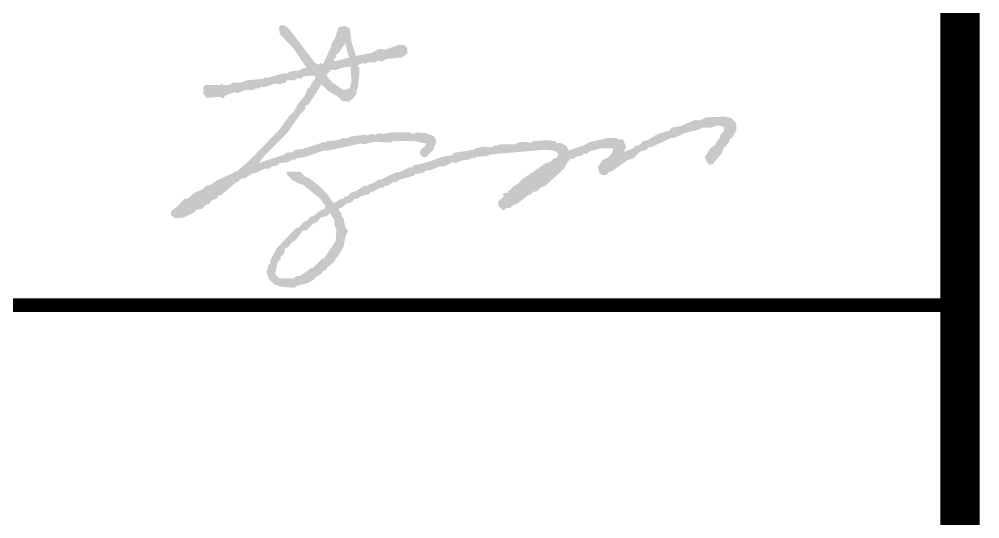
# Model space of a CAD drawing. Extents: x 3443499 to 7125205, y -1700016 to -264854.
# Drawn here: x 3563817 to 3566257, y -748012 to -746744 of the extents above; entities that cross this region are included whole.
import ezdxf

# ---------------------------------------------------------------- set-up
doc = ezdxf.new("R2010")
doc.units = 0
doc.header["$LTSCALE"] = 1000
doc.header["$MEASUREMENT"] = 0
doc.layers.get('0').update_dxf_attribs({"linetype": 'CONTINUOUS'})
doc.layers.add('图框', color=147, linetype='CONTINUOUS', lineweight=20)

# ---------------------------------------------------------------- blocks, each defined once
blk = doc.blocks.new('B2-2#-tq1')
at = {"linetype": 'Continuous'}
h = blk.add_hatch(color=0, dxfattribs=at)
h.dxf.hatch_style = 1
h.paths.add_polyline_path([(697154.9, 798372.7), (697154.9, 798378.7), (697160.9, 798384.7), (697158.9, 798388.7), (697166.9, 798394.7), (697182.9, 798418.7), (697192.9, 798382.7)], flags=16)
h.paths.add_polyline_path([(697136.9, 798334.7), (697136.9, 798340.7), (697146.9, 798350.7), (697156.9, 798350.7), (697182.9, 798358.7), (697196.9, 798358.7), (697198.9, 798320.7), (697194.9, 798306.7), (697190.9, 798302.7), (697178.9, 798300.7), (697150.9, 798318.7)], flags=16)
h.paths.add_polyline_path([(697004.9, 797832.7), (697010.9, 797862.7), (697018.9, 797870.7), (697018.9, 797878.7), (697026.9, 797882.7), (697030.9, 797898.7), (697036.9, 797900.7), (697048.9, 797914.7), (697056.9, 797918.7), (697074.9, 797942.7), (697084.9, 797944.7), (697100.9, 797960.7), (697112.9, 797966.7), (697120.9, 797976.7), (697136.9, 797980.7), (697142.9, 797986.7), (697146.9, 797986.7), (697148.9, 797978.7), (697154.9, 797972.7), (697156.9, 797954.7), (697160.9, 797946.7), (697158.9, 797916.7), (697128.9, 797872.7), (697124.9, 797872.7), (697100.9, 797848.7), (697096.9, 797848.7), (697068.9, 797828.7), (697060.9, 797828.7), (697052.9, 797822.7), (697014.9, 797822.7)], flags=16)
h.paths.add_polyline_path([(696984.9, 797842.7), (696982.9, 797840.7), (696988.9, 797820.7), (697002.9, 797806.7), (697022.9, 797800.7), (697054.9, 797798.7), (697058.9, 797802.7), (697088.9, 797810.7), (697102.9, 797818.7), (697108.9, 797826.7), (697118.9, 797830.7), (697128.9, 797842.7), (697132.9, 797840.7), (697134.9, 797846.7), (697156.9, 797866.7), (697156.9, 797870.7), (697164.9, 797878.7), (697178.9, 797902.7), (697184.9, 797932.7), (697190.9, 797942.7), (697182.9, 797952.7), (697178.9, 797974.7), (697174.9, 797978.7), (697172.9, 797988.7), (697166.9, 797994.7), (697166.9, 798000.7), (697172.9, 798000.7), (697184.9, 798010.7), (697200.9, 798016.7), (697206.9, 798024.7), (697214.9, 798024.7), (697222.9, 798030.7), (697244.9, 798036.7), (697248.9, 798042.7), (697254.9, 798042.7), (697272.9, 798052.7), (697280.9, 798052.7), (697282.9, 798056.7), (697292.9, 798058.7), (697304.9, 798066.7), (697312.9, 798066.7), (697320.9, 798072.7), (697356.9, 798082.7), (697360.9, 798086.7), (697380.9, 798090.7), (697390.9, 798096.7), (697398.9, 798096.7), (697424.9, 798106.7), (697434.9, 798106.7), (697454.9, 798116.7), (697464.9, 798114.7), (697476.9, 798120.7), (697500.9, 798124.7), (697504.9, 798128.7), (697510.9, 798126.7), (697516.9, 798130.7), (697544.9, 798132.7), (697552.9, 798136.7), (697688.9, 798148.7), (697710.9, 798146.7), (697720.9, 798142.7), (697724.9, 798136.7), (697720.9, 798128.7), (697712.9, 798126.7), (697704.9, 798118.7), (697692.9, 798114.7), (697630.9, 798072.7), (697622.9, 798062.7), (697610.9, 798056.7), (697602.9, 798046.7), (697598.9, 798046.7), (697594.9, 798038.7), (697586.9, 798038.7), (697582.9, 798034.7), (697586.9, 798030.7), (697570.9, 798016.7), (697572.9, 798004.7), (697584.9, 797994.7), (697592.9, 798000.7), (697600.9, 798000.7), (697610.9, 798008.7), (697618.9, 798010.7), (697646.9, 798032.7), (697656.9, 798036.7), (697660.9, 798042.7), (697668.9, 798042.7), (697682.9, 798054.7), (697690.9, 798056.7), (697738.9, 798100.7), (697748.9, 798118.7), (697756.9, 798126.7), (697762.9, 798124.7), (697768.9, 798130.7), (697786.9, 798134.7), (697788.9, 798138.7), (697796.9, 798138.7), (697804.9, 798144.7), (697832.9, 798152.7), (697864.9, 798152.7), (697860.9, 798140.7), (697852.9, 798130.7), (697836.9, 798122.7), (697824.9, 798104.7), (697828.9, 798088.7), (697836.9, 798084.7), (697846.9, 798084.7), (697852.9, 798092.7), (697858.9, 798092.7), (697900.9, 798122.7), (697914.9, 798126.7), (697932.9, 798144.7), (697948.9, 798148.7), (697954.9, 798156.7), (697958.9, 798154.7), (698010.9, 798178.7), (698018.9, 798178.7), (698044.9, 798190.7), (698084.9, 798200.7), (698088.9, 798204.7), (698110.9, 798204.7), (698130.9, 798210.7), (698144.9, 798206.7), (698144.9, 798196.7), (698134.9, 798184.7), (698134.9, 798178.7), (698126.9, 798170.7), (698122.9, 798160.7), (698110.9, 798152.7), (698096.9, 798130.7), (698100.9, 798118.7), (698108.9, 798110.7), (698116.9, 798112.7), (698138.9, 798138.7), (698144.9, 798152.7), (698158.9, 798168.7), (698158.9, 798172.7), (698166.9, 798180.7), (698176.9, 798198.7), (698176.9, 798214.7), (698164.9, 798228.7), (698146.9, 798232.7), (698098.9, 798230.7), (698082.9, 798222.7), (698072.9, 798224.7), (698034.9, 798208.7), (698012.9, 798204.7), (698004.9, 798196.7), (697976.9, 798188.7), (697950.9, 798172.7), (697940.9, 798170.7), (697926.9, 798158.7), (697920.9, 798158.7), (697914.9, 798152.7), (697890.9, 798142.7), (697896.9, 798154.7), (697888.9, 798174.7), (697876.9, 798174.7), (697870.9, 798178.7), (697850.9, 798178.7), (697804.9, 798168.7), (697790.9, 798160.7), (697750.9, 798146.7), (697744.9, 798158.7), (697728.9, 798166.7), (697720.9, 798164.7), (697716.9, 798170.7), (697692.9, 798172.7), (697660.9, 798170.7), (697654.9, 798166.7), (697634.9, 798168.7), (697620.9, 798166.7), (697614.9, 798162.7), (697578.9, 798162.7), (697566.9, 798158.7), (697562.9, 798160.7), (697554.9, 798154.7), (697534.9, 798156.7), (697514.9, 798152.7), (697508.9, 798148.7), (697458.9, 798140.7), (697454.9, 798134.7), (697428.9, 798130.7), (697396.9, 798118.7), (697356.9, 798108.7), (697350.9, 798102.7), (697346.9, 798104.7), (697322.9, 798092.7), (697310.9, 798090.7), (697272.9, 798072.7), (697266.9, 798072.7), (697252.9, 798062.7), (697246.9, 798062.7), (697238.9, 798056.7), (697230.9, 798056.7), (697208.9, 798042.7), (697198.9, 798040.7), (697188.9, 798030.7), (697182.9, 798030.7), (697178.9, 798024.7), (697172.9, 798024.7), (697152.9, 798012.7), (697138.9, 798034.7), (697114.9, 798058.7), (697090.9, 798076.7), (697080.9, 798080.7), (697068.9, 798092.7), (697036.9, 798092.7), (697032.9, 798088.7), (697046.9, 798072.7), (697068.9, 798060.7), (697074.9, 798060.7), (697118.9, 798024.7), (697132.9, 798006.7), (697132.9, 798000.7), (697116.9, 797992.7), (697102.9, 797980.7), (697094.9, 797978.7), (697086.9, 797968.7), (697076.9, 797964.7), (697066.9, 797952.7), (697056.9, 797948.7), (697008.9, 797898.7), (696992.9, 797868.7), (696992.9, 797860.7), (696986.9, 797854.7)])
h.paths.add_polyline_path([(696742.9, 797994.7), (696740.9, 797992.7), (696740.9, 797982.7), (696750.9, 797974.7), (696772.9, 797976.7), (696800.9, 797990.7), (696804.9, 797996.7), (696818.9, 797998.7), (696828.9, 798008.7), (696836.9, 798010.7), (696844.9, 798020.7), (696856.9, 798024.7), (696860.9, 798032.7), (696866.9, 798032.7), (696906.9, 798066.7), (696910.9, 798066.7), (696916.9, 798074.7), (696928.9, 798076.7), (696946.9, 798088.7), (696958.9, 798090.7), (696978.9, 798100.7), (696990.9, 798100.7), (696996.9, 798106.7), (697010.9, 798108.7), (697016.9, 798114.7), (697036.9, 798116.7), (697050.9, 798124.7), (697054.9, 798122.7), (697058.9, 798126.7), (697082.9, 798130.7), (697128.9, 798146.7), (697140.9, 798146.7), (697222.9, 798164.7), (697228.9, 798162.7), (697258.9, 798168.7), (697298.9, 798166.7), (697304.9, 798170.7), (697356.9, 798170.7), (697388.9, 798164.7), (697384.9, 798156.7), (697374.9, 798148.7), (697372.9, 798138.7), (697378.9, 798130.7), (697388.9, 798130.7), (697406.9, 798148.7), (697414.9, 798170.7), (697408.9, 798182.7), (697388.9, 798190.7), (697366.9, 798192.7), (697354.9, 798188.7), (697346.9, 798192.7), (697298.9, 798192.7), (697278.9, 798188.7), (697268.9, 798190.7), (697258.9, 798186.7), (697248.9, 798188.7), (697240.9, 798184.7), (697232.9, 798186.7), (697198.9, 798182.7), (697186.9, 798176.7), (697178.9, 798178.7), (697162.9, 798172.7), (697136.9, 798170.7), (697132.9, 798166.7), (697130.9, 798168.7), (697074.9, 798150.7), (697056.9, 798148.7), (697048.9, 798142.7), (697030.9, 798140.7), (697028.9, 798136.7), (696962.9, 798114.7), (696978.9, 798134.7), (697036.9, 798192.7), (697068.9, 798238.7), (697080.9, 798250.7), (697082.9, 798260.7), (697090.9, 798264.7), (697122.9, 798314.7), (697138.9, 798298.7), (697164.9, 798282.7), (697174.9, 798272.7), (697192.9, 798270.7), (697204.9, 798280.7), (697212.9, 798292.7), (697210.9, 798296.7), (697214.9, 798304.7), (697218.9, 798336.7), (697218.9, 798356.7), (697214.9, 798360.7), (697216.9, 798364.7), (697228.9, 798368.7), (697234.9, 798366.7), (697240.9, 798370.7), (697260.9, 798370.7), (697266.9, 798374.7), (697276.9, 798372.7), (697286.9, 798378.7), (697326.9, 798382.7), (697340.9, 798392.7), (697340.9, 798406.7), (697332.9, 798414.7), (697318.9, 798414.7), (697284.9, 798402.7), (697270.9, 798404.7), (697250.9, 798394.7), (697210.9, 798386.7), (697198.9, 798422.7), (697194.9, 798456.7), (697182.9, 798462.7), (697168.9, 798460.7), (697164.9, 798456.7), (697156.9, 798430.7), (697148.9, 798418.7), (697146.9, 798408.7), (697126.9, 798366.7), (697120.9, 798368.7), (697116.9, 798364.7), (697106.9, 798368.7), (697040.9, 798454.7), (697028.9, 798464.7), (697020.9, 798464.7), (697014.9, 798460.7), (697016.9, 798442.7), (697050.9, 798406.7), (697084.9, 798356.7), (697072.9, 798354.7), (697068.9, 798350.7), (697040.9, 798346.7), (697036.9, 798342.7), (697026.9, 798342.7), (696982.9, 798330.7), (696976.9, 798332.7), (696974.9, 798328.7), (696932.9, 798324.7), (696916.9, 798318.7), (696898.9, 798318.7), (696886.9, 798312.7), (696874.9, 798312.7), (696868.9, 798316.7), (696864.9, 798312.7), (696826.9, 798312.7), (696822.9, 798308.7), (696822.9, 798290.7), (696830.9, 798280.7), (696864.9, 798282.7), (696872.9, 798278.7), (696878.9, 798286.7), (696902.9, 798294.7), (696908.9, 798292.7), (696930.9, 798300.7), (696950.9, 798300.7), (696956.9, 798304.7), (696964.9, 798304.7), (696968.9, 798308.7), (696974.9, 798306.7), (697006.9, 798316.7), (697014.9, 798314.7), (697030.9, 798318.7), (697034.9, 798324.7), (697052.9, 798324.7), (697062.9, 798330.7), (697070.9, 798328.7), (697076.9, 798334.7), (697102.9, 798336.7), (697106.9, 798334.7), (697106.9, 798328.7), (697096.9, 798316.7), (697094.9, 798308.7), (697086.9, 798302.7), (697080.9, 798286.7), (697062.9, 798264.7), (697050.9, 798242.7), (697042.9, 798236.7), (697014.9, 798198.7), (696938.9, 798120.7), (696908.9, 798094.7), (696856.9, 798070.7), (696842.9, 798060.7), (696828.9, 798056.7), (696820.9, 798048.7), (696798.9, 798038.7), (696782.9, 798024.7), (696774.9, 798024.7), (696756.9, 798004.7)])
at = {"layer": '图框', "const_width": 35}
blk.add_lwpolyline([(691745.1, 797754.4), (698745.1, 797754.4)], dxfattribs=at)

msp = doc.modelspace()

# ---------------------------------------------------------------- linework, layer by layer
at = {"layer": '图框', "const_width": 100}
msp.add_lwpolyline([(3510306.7, -758270.3), (3566206.7, -758270.3), (3566206.7, -718270.3), (3510306.7, -718270.3)], close=True, dxfattribs=at)

# ---------------------------------------------------------------- block references
at = {"layer": '图框'}
msp.add_blockref('B2-2#-tq1', (2867461.6, -1545224.3), dxfattribs=at)

doc.saveas('drawing.dxf')
